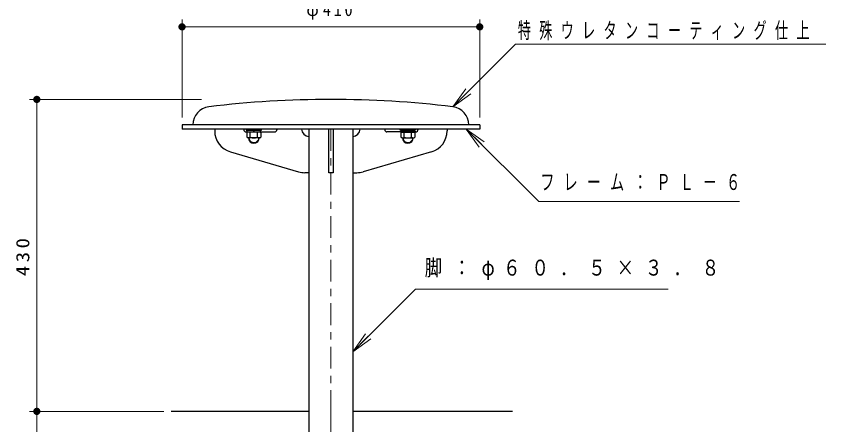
# Model space of a CAD drawing. Units: millimetres on the paper, scale 1:10. Extents: x -385 to 0, y 0 to 267.
# Drawn here: x -211 to -99.5, y 121.1 to 177.5 of the extents above; entities that cross this region are included whole.
import ezdxf

# ---------------------------------------------------------------- set-up
doc = ezdxf.new("R2010")
doc.units = ezdxf.units.MM
doc.linetypes.add('USER1', pattern=[4.5, 2.5, -2])
doc.linetypes.add('USER2', pattern=[6, 3, -1, 1, -1])
doc.layers.add('LY_1', color=7, linetype='Continuous', lineweight=25)
doc.styles.add('ＭＳ ゴシック', font='')
doc.styles.get('ＭＳ ゴシック').set_extended_font_data('MS Gothic')

# ---------------------------------------------------------------- blocks, each defined once
blk = doc.blocks.new('filled_dot')
at = {"color": 0, "linetype": 'Continuous', "lineweight": -2, "const_width": 1.25}
blk.add_lwpolyline([(-0.625, 0, 1), (0.625, 0, 1)], format="xyb", close=True, dxfattribs=at)

msp = doc.modelspace()

# ---------------------------------------------------------------- linework, layer by layer
at = {"layer": 'LY_1', "lineweight": 13}
for p, q in [((-188.121, 163.505), (-188.121, 177.005)), ((-147.121, 163.505), (-147.121, 177.005)), ((-188.121, 176.005), (-147.121, 176.005)), ((-150.819, 164.986), (-149.051, 167.461)), ((-150.819, 164.986), (-148.698, 167.108)), ((-148.344, 166.754), (-150.819, 164.986)), ((-185.423, 166.005), (-209.121, 166.005)), ((-208.121, 123.005), (-208.121, 166.005)), ((-147.204, 159.43), (-148.972, 161.905)), ((-148.972, 161.905), (-146.497, 160.137)), ((-148.972, 161.905), (-146.85, 159.783)), ((-164.596, 131.23), (-162.828, 133.705)), ((-164.596, 131.23), (-162.475, 133.351)), ((-162.121, 132.997), (-164.596, 131.23)), ((-190.621, 123.005), (-209.121, 123.005)), ((-208.121, 111.005), (-208.121, 123.005))]:
    msp.add_line(p, q, dxfattribs=at)
at = {"layer": 'LY_1', "color": 131}
for p, q in [((-147.121, 162.505), (-188.121, 162.505)), ((-188.121, 162.505), (-188.121, 161.905)), ((-147.821, 162.505), (-188.121, 162.505)), ((-147.121, 161.905), (-188.121, 161.905)), ((-183.621, 161.905), (-183.621, 161.653)), ((-179.621, 161.905), (-179.621, 161.831)), ((-175.051, 161.905), (-175.051, 161.831)), ((-170.646, 161.905), (-170.646, 123.005)), ((-167.921, 155.905), (-167.921, 161.905)), ((-167.321, 161.905), (-167.321, 155.905)), ((-164.596, 161.905), (-164.596, 123.005)), ((-160.191, 161.905), (-160.191, 161.831)), ((-155.621, 161.905), (-155.621, 161.831)), ((-151.621, 161.905), (-151.621, 161.653)), ((-147.121, 162.505), (-147.121, 161.905)), ((-179.321, 161.531), (-175.351, 161.531)), ((-155.921, 161.531), (-159.891, 161.531)), ((-181.463, 158.774), (-172.058, 156.025)), ((-153.779, 158.774), (-163.184, 156.025)), ((-170.646, 155.905), (-171.217, 155.905)), ((-167.321, 155.905), (-167.921, 155.905)), ((-164.596, 155.905), (-164.025, 155.905)), ((-170.646, 123.005), (-189.621, 123.005)), ((-142.594, 123.005), (-164.596, 123.005))]:
    msp.add_line(p, q, dxfattribs=at)
at = {"layer": 'LY_1'}
for p, q in [((-179.278, 161.905), (-179.278, 161.755)), ((-179.278, 161.905), (-177.178, 161.905)), ((-179.278, 161.755), (-177.178, 161.755)), ((-177.308, 161.755), (-179.148, 161.755)), ((-179.148, 161.505), (-179.148, 161.755)), ((-178.295, 161.505), (-178.228, 161.755)), ((-178.228, 161.505), (-178.161, 161.755)), ((-177.308, 161.505), (-177.308, 161.755)), ((-177.178, 161.755), (-177.178, 161.905)), ((-158.064, 161.755), (-158.064, 161.905)), ((-155.964, 161.905), (-158.064, 161.905)), ((-155.964, 161.755), (-158.064, 161.755)), ((-157.934, 161.755), (-156.094, 161.755)), ((-157.934, 161.505), (-157.934, 161.755)), ((-157.014, 161.505), (-157.081, 161.755)), ((-156.947, 161.505), (-157.014, 161.755)), ((-156.094, 161.505), (-156.094, 161.755)), ((-155.964, 161.905), (-155.964, 161.755)), ((-179.076, 161.505), (-179.208, 161.429)), ((-179.208, 161.429), (-179.208, 160.78)), ((-179.076, 160.705), (-179.208, 160.78)), ((-177.308, 161.505), (-179.148, 161.505)), ((-177.379, 161.505), (-179.076, 161.505)), ((-177.379, 160.705), (-179.076, 160.705)), ((-178.718, 160.78), (-178.718, 161.429)), ((-177.738, 160.78), (-177.738, 161.429)), ((-177.379, 161.505), (-177.248, 161.429)), ((-177.379, 160.705), (-177.248, 160.78)), ((-177.248, 161.429), (-177.248, 160.78)), ((-157.863, 161.505), (-157.994, 161.429)), ((-157.994, 161.429), (-157.994, 160.78)), ((-157.863, 160.705), (-157.994, 160.78)), ((-157.934, 161.505), (-156.094, 161.505)), ((-157.863, 161.505), (-156.166, 161.505)), ((-157.863, 160.705), (-156.166, 160.705)), ((-157.504, 160.78), (-157.504, 161.429)), ((-156.524, 160.78), (-156.524, 161.429)), ((-156.166, 161.505), (-156.034, 161.429)), ((-156.166, 160.705), (-156.034, 160.78)), ((-156.034, 161.429), (-156.034, 160.78))]:
    msp.add_line(p, q, dxfattribs=at)
at = {"layer": 'LY_1', "color": 131, "linetype": 'USER2', "lineweight": 13}
msp.add_line((-167.621, 161.905), (-167.621, 123.005), dxfattribs=at)
at = {"layer": 'LY_1', "color": 4}
for p, q in [((-170.646, 123.005), (-170.646, 111.605)), ((-164.596, 123.005), (-164.596, 111.605))]:
    msp.add_line(p, q, dxfattribs=at)
at = {"layer": 'LY_1', "color": 4, "linetype": 'USER2', "lineweight": 13}
msp.add_line((-167.621, 123.005), (-167.621, 87.178), dxfattribs=at)
at = {"layer": 'LY_1', "lineweight": 13}
for points in [[(-150.819, 164.986), (-142.207, 173.599), (-99.451, 173.599)], [(-148.972, 161.905), (-138.986, 151.919), (-111.317, 151.919)], [(-164.596, 131.23), (-155.958, 139.868), (-121.153, 139.868)]]:
    msp.add_lwpolyline(points, dxfattribs=at)
at = {"layer": 'LY_1', "color": 131}
for centre, radius, start, end in [((-167.621, 26.88), 139.125, 83.06354, 96.93646), ((-184.121, 162.505), 2.5, 96.93646, 180), ((-151.121, 162.505), 2.5, 0, 83.06354), ((-179.321, 161.831), 0.3, 180, 270), ((-175.351, 161.831), 0.3, 270, 0), ((-170.646, 161.905), 1, 180, 270), ((-164.596, 161.905), 1, 270, 0), ((-159.891, 161.831), 0.3, 180, 270), ((-155.921, 161.831), 0.3, 270, 0), ((-180.621, 161.653), 3, 180, 253.70765), ((-154.621, 161.653), 3, 286.29235, 0), ((-171.217, 158.905), 3, 253.70765, 270), ((-164.025, 158.905), 3, 270, 286.29235)]:
    msp.add_arc(centre, radius, start, end, dxfattribs=at)
at = {"layer": 'LY_1'}
for centre, radius, start, end in [((-179.076, 160.618), 0.887, 66.13494, 89.99997), ((-179.076, 161.591), 0.887, 270.00004, 293.86505), ((-178.228, 160.705), 0.75, 180, 359.99999), ((-178.228, 159.883), 1.622, 72.41193, 107.58806), ((-178.228, 162.326), 1.622, 252.41192, 287.58805), ((-177.379, 160.618), 0.887, 90, 113.86506), ((-177.379, 161.591), 0.887, 246.13492, 269.99998), ((-157.863, 160.618), 0.887, 66.13494, 90), ((-157.863, 161.591), 0.887, 270.00002, 293.86508), ((-157.014, 160.705), 0.75, 180.00001, 0), ((-157.014, 159.883), 1.622, 72.41194, 107.58807), ((-157.014, 162.326), 1.622, 252.41195, 287.58808), ((-156.166, 160.618), 0.887, 90.00003, 113.86506), ((-156.166, 161.591), 0.887, 246.13495, 269.99996)]:
    msp.add_arc(centre, radius, start, end, dxfattribs=at)
at = {"layer": 'LY_1', "linetype": 'USER1', "lineweight": 13}
for centre, start, end in [((-178.228, 160.705), 180, 359.99999), ((-157.014, 160.705), 180.00001, 0)]:
    msp.add_arc(centre, 0.65, start, end, dxfattribs=at)

# ---------------------------------------------------------------- block references
at = {"layer": 'LY_1', "lineweight": 13, "xscale": 0.4, "yscale": 0.4}
msp.add_blockref('filled_dot', (-188.121, 176.005), dxfattribs=at)
for p, rotation in [((-147.121, 176.005), 180), ((-208.121, 166.005), 270), ((-208.121, 123.005), 90), ((-208.121, 123.005), 270)]:
    msp.add_blockref('filled_dot', p, dxfattribs=dict(at, rotation=rotation))

# ---------------------------------------------------------------- texts
at = {"layer": 'LY_1', "style": 'ＭＳ ゴシック'}
for s, insert, char_height, attachment_point in [('\\T1.33;\\W0.9;φ410', (-167.621, 177.005), 1.833, 8), ('\\T1.64;\\W0.6;特殊ウレタンコーティング仕上', (-141.867, 175.399), 2.199, 4), ('\\T1.64;\\W0.65;フレーム：ＰＬ－６', (-138.767, 154.569), 2.199, 4), ('\\T1.63;\\W0.8;脚：φ６０．５×３．８', (-154.69, 142.518), 2.199, 4)]:
    msp.add_mtext(s, dxfattribs=dict(at, insert=insert, char_height=char_height, attachment_point=attachment_point))
at = {"layer": 'LY_1', "insert": (-209.121, 144.505), "char_height": 1.833, "attachment_point": 8, "rotation": 90, "style": 'ＭＳ ゴシック'}
msp.add_mtext('\\T1.33;\\W1.15;430', dxfattribs=at)

doc.saveas('drawing.dxf')
